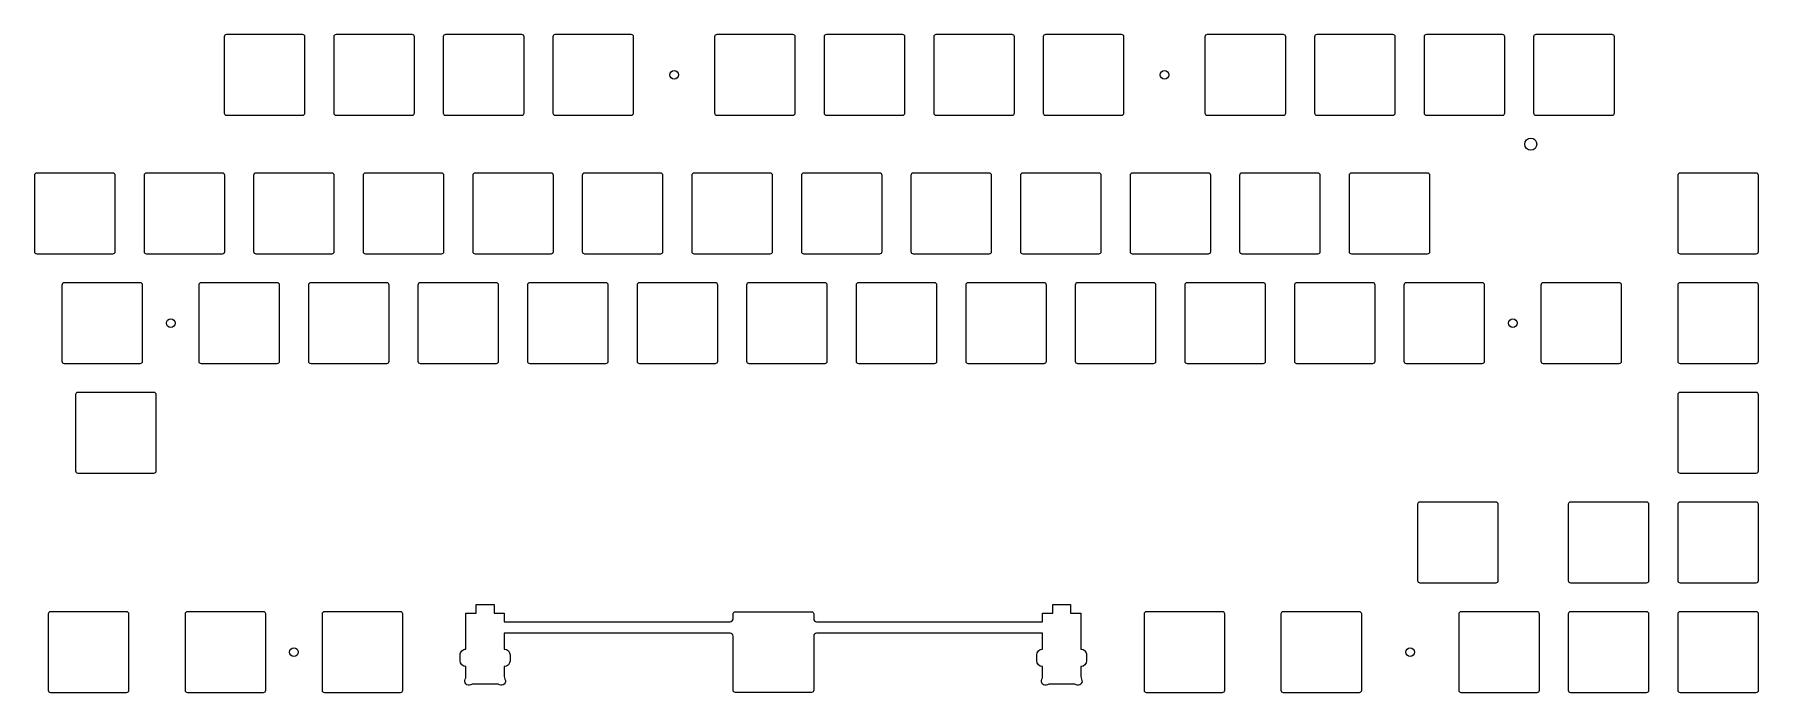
# Model space of a CAD drawing. Extents: x -33 to 266, y -286 to -172.
import ezdxf

# ---------------------------------------------------------------- set-up
doc = ezdxf.new("R2010")
doc.units = 0
doc.layers.get('0').update_dxf_attribs({"linetype": 'CONTINUOUS'})

msp = doc.modelspace()

# ---------------------------------------------------------------- linework, layer by layer
for points in [[(-0.326798, -185.869629, 0.414632), (0.073105, -186.269623), (13.273349, -186.269623, 0.414365), (13.673203, -185.869965), (13.673203, -172.669281, 0.414389), (13.2733, -172.269623), (0.073056, -172.269623, 0.414634), (-0.326797, -172.669647), (-0.326797, -185.869598)], [(18.673203, -185.869629, 0.414632), (19.073105, -186.269623), (32.27335, -186.269623, 0.414364), (32.673203, -185.869965), (32.673203, -172.669281, 0.41439), (32.2733, -172.269623), (19.073055, -172.269623, 0.414634), (18.673203, -172.669647), (18.673203, -185.869598)], [(37.673203, -185.869629, 0.414633), (38.073105, -186.269623), (51.27335, -186.269623, 0.414364), (51.673203, -185.869965), (51.673203, -172.669281, 0.41439), (51.2733, -172.269623), (38.073055, -172.269623, 0.414634), (37.673203, -172.669647), (37.673203, -185.869598)], [(56.673203, -185.869629, 0.414633), (57.073105, -186.269623), (70.273346, -186.269623, 0.414367), (70.673203, -185.869965), (70.673203, -172.669281, 0.414388), (70.2733, -172.269623), (57.073055, -172.269623, 0.414634), (56.673203, -172.669647), (56.673203, -185.869598)], [(84.722275, -185.869019, 0.414633), (85.122177, -186.269012), (98.322174, -186.269012, 0.414367), (98.722031, -185.869354), (98.722275, -172.669159, 0.414241), (98.322128, -172.269012), (85.122131, -172.269012, 0.414637), (84.722275, -172.669037), (84.722275, -185.868988)], [(103.722275, -185.869629, 0.414633), (104.122177, -186.269623), (117.322174, -186.269623, 0.414367), (117.722031, -185.869965), (117.722275, -172.669769, 0.414241), (117.322128, -172.269623), (104.122131, -172.269623, 0.414637), (103.722275, -172.669647), (103.722275, -185.869598)], [(122.722275, -185.869629, 0.414633), (123.122177, -186.269623), (136.322174, -186.269623, 0.414367), (136.722031, -185.869965), (136.722275, -172.669769, 0.414241), (136.322128, -172.269623), (123.122131, -172.269623, 0.414637), (122.722275, -172.669647), (122.722275, -185.869598)], [(141.722275, -185.869629, 0.414633), (142.122177, -186.269623), (155.322174, -186.269623, 0.414367), (155.722031, -185.869965), (155.722275, -172.669769, 0.414241), (155.322128, -172.269623), (142.122131, -172.269623, 0.414637), (141.722275, -172.669647), (141.722275, -185.869598)], [(169.772812, -185.869629, 0.414633), (170.172714, -186.269623), (183.372711, -186.269623, 0.414367), (183.772568, -185.869965), (183.772568, -172.669281, 0.414388), (183.372665, -172.269623), (170.172668, -172.269623, 0.414637), (169.772812, -172.669647), (169.772568, -185.869598)], [(188.772812, -185.869629, 0.414633), (189.172714, -186.269623), (202.372711, -186.269623, 0.414367), (202.772568, -185.869965), (202.772568, -172.669281, 0.414388), (202.372665, -172.269623), (189.172668, -172.269623, 0.414637), (188.772812, -172.669647), (188.772568, -185.869598)], [(207.772812, -185.869019, 0.414633), (208.172714, -186.269012), (221.372711, -186.269012, 0.414367), (221.772568, -185.869354), (221.772568, -172.668671, 0.414388), (221.372665, -172.269012), (208.172668, -172.269012, 0.414637), (207.772812, -172.669037), (207.772568, -185.868988)], [(226.772812, -185.869629, 0.414633), (227.172714, -186.269623), (240.372711, -186.269623, 0.414367), (240.772568, -185.869965), (240.772568, -172.669281, 0.414388), (240.372665, -172.269623), (227.172668, -172.269623, 0.414637), (226.772812, -172.669647), (226.772568, -185.869598)], [(-33.227676, -209.869629, 0.414633), (-32.827774, -210.269623), (-19.627529, -210.269623, 0.414364), (-19.227676, -209.869965), (-19.227676, -196.669281, 0.414389), (-19.627579, -196.269623), (-32.827824, -196.269623, 0.414634), (-33.227676, -196.669647), (-33.227676, -209.869598)], [(-14.227676, -209.869629, 0.414633), (-13.827774, -210.269623), (-0.62753, -210.269623, 0.414365), (-0.227676, -209.869965), (-0.227676, -196.669281, 0.414389), (-0.627579, -196.269623), (-13.827823, -196.269623, 0.414634), (-14.227676, -196.669647), (-14.227676, -209.869598)], [(4.772324, -209.869629, 0.414632), (5.172226, -210.269623), (18.372471, -210.269623, 0.414364), (18.772324, -209.869965), (18.772324, -196.669281, 0.414389), (18.372421, -196.269623), (5.172177, -196.269623, 0.414634), (4.772324, -196.669647), (4.772324, -209.869598)], [(23.772324, -209.869629, 0.414632), (24.172226, -210.269623), (37.372471, -210.269623, 0.414364), (37.772324, -209.869965), (37.772324, -196.669281, 0.41439), (37.372421, -196.269623), (24.172176, -196.269623, 0.414634), (23.772324, -196.669647), (23.772324, -209.869598)], [(42.772324, -209.869629, 0.414633), (43.172226, -210.269623), (56.372471, -210.269623, 0.414364), (56.772324, -209.869965), (56.772324, -196.669281, 0.41439), (56.372421, -196.269623), (43.172176, -196.269623, 0.414634), (42.772324, -196.669647), (42.772324, -209.869598)], [(61.772324, -209.869629, 0.414633), (62.172226, -210.269623), (75.372467, -210.269623, 0.414367), (75.772324, -209.869965), (75.772324, -196.669281, 0.414388), (75.372421, -196.269623), (62.172176, -196.269623, 0.414634), (61.772324, -196.669647), (61.772324, -209.869598)], [(80.772324, -209.869629, 0.414633), (81.172226, -210.269623), (94.372467, -210.269623, 0.414367), (94.772324, -209.869965), (94.772324, -196.669281, 0.414388), (94.372421, -196.269623), (81.17218, -196.269623, 0.414637), (80.772324, -196.669647), (80.772324, -209.869598)], [(99.772324, -209.869629, 0.414633), (100.172226, -210.269623), (113.372467, -210.269623, 0.414367), (113.772324, -209.869965), (113.772324, -196.669281, 0.414388), (113.372421, -196.269623), (100.17218, -196.269623, 0.414637), (99.772324, -196.669647), (99.772324, -209.869598)], [(118.772324, -209.869629, 0.414633), (119.172226, -210.269623), (132.372467, -210.269623, 0.414367), (132.772324, -209.869965), (132.772324, -196.669281, 0.414388), (132.372421, -196.269623), (119.17218, -196.269623, 0.414637), (118.772324, -196.669647), (118.772324, -209.869598)], [(137.772324, -209.869629, 0.414633), (138.172226, -210.269623), (151.372467, -210.269623, 0.414367), (151.772324, -209.869965), (151.772324, -196.669281, 0.414388), (151.372421, -196.269623), (138.17218, -196.269623, 0.414637), (137.772324, -196.669647), (137.772324, -209.869598)], [(156.772324, -209.869629, 0.414633), (157.172226, -210.269623), (170.372467, -210.269623, 0.414367), (170.772324, -209.869965), (170.772324, -196.669281, 0.414388), (170.372421, -196.269623), (157.17218, -196.269623, 0.414637), (156.772324, -196.669647), (156.772324, -209.869598)], [(175.772324, -209.869629, 0.414633), (176.172226, -210.269623), (189.372467, -210.269623, 0.414367), (189.772324, -209.869965), (189.772324, -196.669281, 0.414388), (189.372421, -196.269623), (176.17218, -196.269623, 0.414637), (175.772324, -196.669647), (175.772324, -209.869598)], [(194.772324, -209.869629, 0.414633), (195.172226, -210.269623), (208.372467, -210.269623, 0.414367), (208.772324, -209.869965), (208.772324, -196.669281, 0.414388), (208.372421, -196.269623), (195.17218, -196.269623, 0.414637), (194.772324, -196.669647), (194.772324, -209.869598)], [(251.762314, -209.869629, 0.414633), (252.162216, -210.269623), (265.362244, -210.269623, 0.414356), (265.762085, -209.869965), (265.762329, -196.669769, 0.414229), (265.362183, -196.269623), (252.16217, -196.269623, 0.414637), (251.762314, -196.669647), (251.762314, -209.869598)], [(-28.477676, -228.869629, 0.414632), (-28.077774, -229.269623), (-14.87753, -229.269623, 0.414365), (-14.477676, -228.869965), (-14.477676, -215.669281, 0.414389), (-14.877579, -215.269623), (-28.077824, -215.269623, 0.414634), (-28.477676, -215.669647), (-28.477676, -228.869598)], [(-4.727676, -228.869629, 0.414632), (-4.327774, -229.269623), (8.87247, -229.269623, 0.414365), (9.272324, -228.869965), (9.272324, -215.669281, 0.414389), (8.872421, -215.269623), (-4.327823, -215.269623, 0.414634), (-4.727676, -215.669647), (-4.727676, -228.869598)], [(14.272324, -228.869629, 0.414633), (14.672226, -229.269623), (27.872471, -229.269623, 0.414364), (28.272324, -228.869965), (28.272324, -215.669281, 0.414389), (27.872421, -215.269623), (14.672177, -215.269623, 0.414634), (14.272324, -215.669647), (14.272324, -228.869598)], [(33.272324, -228.869629, 0.414633), (33.672226, -229.269623), (46.872471, -229.269623, 0.414364), (47.272324, -228.869965), (47.272324, -215.669281, 0.41439), (46.872421, -215.269623), (33.672176, -215.269623, 0.414634), (33.272324, -215.669647), (33.272324, -228.869598)], [(52.272324, -228.869629, 0.414633), (52.672226, -229.269623), (65.872467, -229.269623, 0.414367), (66.272324, -228.869965), (66.272324, -215.669281, 0.414388), (65.872421, -215.269623), (52.672176, -215.269623, 0.414634), (52.272324, -215.669647), (52.272324, -228.869598)], [(71.272324, -228.869629, 0.414633), (71.672226, -229.269623), (84.872467, -229.269623, 0.414367), (85.272324, -228.869965), (85.272324, -215.669281, 0.414388), (84.872421, -215.269623), (71.67218, -215.269623, 0.414637), (71.272324, -215.669647), (71.272324, -228.869598)], [(90.272324, -228.869629, 0.414633), (90.672226, -229.269623), (103.872467, -229.269623, 0.414367), (104.272324, -228.869965), (104.272324, -215.669281, 0.414388), (103.872421, -215.269623), (90.67218, -215.269623, 0.414637), (90.272324, -215.669647), (90.272324, -228.869598)], [(109.272324, -228.869629, 0.414633), (109.672226, -229.269623), (122.872467, -229.269623, 0.414367), (123.272324, -228.869965), (123.272324, -215.669281, 0.414388), (122.872421, -215.269623), (109.67218, -215.269623, 0.414637), (109.272324, -215.669647), (109.272324, -228.869598)], [(128.272324, -228.869629, 0.414633), (128.672226, -229.269623), (141.872467, -229.269623, 0.414367), (142.272324, -228.869965), (142.272324, -215.669281, 0.414388), (141.872421, -215.269623), (128.67218, -215.269623, 0.414637), (128.272324, -215.669647), (128.272324, -228.869598)], [(147.272324, -228.869629, 0.414633), (147.672226, -229.269623), (160.872467, -229.269623, 0.414367), (161.272324, -228.869965), (161.272324, -215.669281, 0.414388), (160.872421, -215.269623), (147.67218, -215.269623, 0.414637), (147.272324, -215.669647), (147.272324, -228.869598)], [(166.272324, -228.869629, 0.414633), (166.672226, -229.269623), (179.872467, -229.269623, 0.414367), (180.272324, -228.869965), (180.272324, -215.669281, 0.414388), (179.872421, -215.269623), (166.67218, -215.269623, 0.414637), (166.272324, -215.669647), (166.272324, -228.869598)], [(185.272324, -228.869629, 0.414633), (185.672226, -229.269623), (198.872467, -229.269623, 0.414367), (199.272324, -228.869965), (199.272324, -215.669281, 0.414388), (198.872421, -215.269623), (185.67218, -215.269623, 0.414637), (185.272324, -215.669647), (185.272324, -228.869598)], [(204.272324, -228.869629, 0.414633), (204.672226, -229.269623), (217.872467, -229.269623, 0.414367), (218.272324, -228.869965), (218.272324, -215.669281, 0.414388), (217.872421, -215.269623), (204.67218, -215.269623, 0.414637), (204.272324, -215.669647), (204.272324, -228.869598)], [(228.022324, -228.869629, 0.414633), (228.422226, -229.269623), (241.622467, -229.269623, 0.414367), (242.022324, -228.869965), (242.022324, -215.669281, 0.414388), (241.622421, -215.269623), (228.42218, -215.269623, 0.414637), (228.022324, -215.669647), (228.022324, -228.869598)], [(251.762314, -228.869629, 0.414633), (252.162216, -229.269623), (265.362244, -229.269623, 0.414356), (265.762085, -228.869965), (265.762329, -215.669769, 0.414229), (265.362183, -215.269623), (252.16217, -215.269623, 0.414637), (251.762314, -215.669647), (251.762314, -228.869598)], [(-26.102676, -247.869629, 0.414632), (-25.702774, -248.269623), (-12.50253, -248.269623, 0.414365), (-12.102676, -247.869965), (-12.102676, -234.669281, 0.414389), (-12.502579, -234.269623), (-25.702824, -234.269623, 0.414634), (-26.102676, -234.669647), (-26.102676, -247.869598)], [(251.762314, -247.869629, 0.414633), (252.162216, -248.269623), (265.362244, -248.269623, 0.414356), (265.762085, -247.869965), (265.762329, -234.669769, 0.414229), (265.362183, -234.269623), (252.16217, -234.269623, 0.414637), (251.762314, -234.669647), (251.762314, -247.869598)], [(206.647324, -266.869629, 0.414595), (207.047226, -267.269623), (220.247467, -267.269623, 0.414397), (220.647324, -266.869965), (220.647324, -253.669281, 0.414388), (220.247421, -253.269623), (207.04718, -253.269623, 0.414637), (206.647324, -253.669647), (206.647324, -266.869598)], [(232.772324, -266.869629, 0.414595), (233.172226, -267.269623), (246.372467, -267.269623, 0.414397), (246.772324, -266.869965), (246.772324, -253.669281, 0.414388), (246.372421, -253.269623), (233.17218, -253.269623, 0.414637), (232.772324, -253.669647), (232.772324, -266.869598)], [(251.76207, -266.869629, 0.414595), (252.161972, -267.269623), (265.362, -267.269623, 0.414386), (265.761841, -266.869965), (265.762085, -253.669769, 0.414229), (265.361938, -253.269623), (252.161926, -253.269623, 0.414637), (251.76207, -253.669647), (251.76207, -266.869598)], [(141.597397, -274.000336), (141.597397, -273.700287), (141.597397, -272.520355), (143.372787, -272.520355), (143.372787, -271.020355), (146.472397, -271.020355), (146.472397, -272.520355), (148.247787, -272.520355), (148.247299, -278.747894), (148.246689, -278.770844, -0.414244), (149.246811, -279.770844), (149.246811, -280.77063, -0.414197), (148.247299, -281.770599), (148.246811, -283.48642, 0.124976), (148.368164, -283.963745, -0.746631), (147.409164, -284.922211, 0.124877), (146.932114, -284.801117), (142.913315, -284.801605, 0.125713), (142.434036, -284.92392, -0.748612), (141.474655, -283.964325, 0.12348), (141.597275, -283.492767), (141.597885, -281.770599, -0.414197), (140.597885, -280.770599), (140.597885, -279.770844, -0.414073), (141.597397, -278.770844), (141.597397, -277.895355), (141.597397, -276.000336), (141.297226, -276.000336), (102.422348, -276.000336, 0.414057), (101.922226, -276.500336), (101.922226, -285.87027, -0.414808), (101.522324, -286.270233), (88.322372, -286.270355, -0.414154), (87.922226, -285.870331), (87.922226, -276.500458, 0.414113), (87.422226, -276.000336), (48.547226, -276.000214), (48.247299, -276.000214), (48.247299, -277.895355), (48.247299, -278.770844, -0.414073), (49.246811, -279.770844), (49.246811, -280.77063, -0.414197), (48.247299, -281.770599), (48.248032, -283.484039, 0.127563), (48.370304, -283.962646, -0.748599), (47.410961, -284.922607, 0.125065), (46.931381, -284.80014), (42.912827, -284.800385, 0.125142), (42.43576, -284.921234, -0.746637), (41.477043, -283.962708, 0.125082), (41.597397, -283.485199), (41.597855, -281.770599, -0.414203), (40.597885, -280.770599), (40.597885, -279.770905, -0.414239), (41.597885, -278.770844), (41.597397, -278.747894), (41.597397, -272.520355), (43.372299, -272.520355), (43.372299, -271.020355), (46.472397, -271.020355), (46.472397, -272.520355), (48.247299, -272.520355), (48.247299, -273.700287), (48.247299, -274.000336), (48.547226, -274.000336), (87.422104, -274.000336, 0.414159), (87.922226, -273.500214), (87.92247, -272.670227, -0.414595), (88.322372, -272.270233), (101.522369, -272.270233, -0.414397), (101.922226, -272.670258), (101.922226, -273.500336, 0.414078), (102.422226, -274.000336), (141.297226, -274.000336), (141.597397, -274.000336)], [(-30.852676, -285.869629, 0.414594), (-30.452774, -286.269623), (-17.252529, -286.269623, 0.414395), (-16.852676, -285.869965), (-16.852676, -272.669281, 0.414389), (-17.252579, -272.269623), (-30.452824, -272.269623, 0.414596), (-30.852676, -272.669647), (-30.852676, -285.869598)], [(-7.102676, -285.869629, 0.414594), (-6.702774, -286.269623), (6.49747, -286.269623, 0.414395), (6.897324, -285.869965), (6.897324, -272.669281, 0.414389), (6.497421, -272.269623), (-6.702823, -272.269623, 0.414596), (-7.102676, -272.669647), (-7.102676, -285.869598)], [(16.647324, -285.869629, 0.414594), (17.047226, -286.269623), (30.247471, -286.269623, 0.414395), (30.647324, -285.869965), (30.647324, -272.669281, 0.414389), (30.247421, -272.269623), (17.047176, -272.269623, 0.414596), (16.647324, -272.669647), (16.647324, -285.869598)], [(159.197372, -285.869629, 0.414595), (159.597275, -286.269623), (172.797272, -286.269623, 0.414397), (173.197128, -285.869965), (173.197372, -272.669769, 0.414241), (172.797226, -272.269623), (159.597229, -272.269623, 0.414598), (159.197372, -272.669647), (159.197372, -285.869598)], [(182.947372, -285.869629, 0.414595), (183.347275, -286.269623), (196.547272, -286.269623, 0.414397), (196.947128, -285.869965), (196.947372, -272.669769, 0.414241), (196.547226, -272.269623), (183.347229, -272.269623, 0.414598), (182.947372, -272.669647), (182.947372, -285.869598)], [(213.772324, -285.869629, 0.414595), (214.172226, -286.269623), (227.372467, -286.269623, 0.414397), (227.772324, -285.869965), (227.772324, -272.669281, 0.414388), (227.372421, -272.269623), (214.17218, -272.269623, 0.414598), (213.772324, -272.669647), (213.772324, -285.869598)], [(232.772324, -285.869019, 0.414595), (233.172226, -286.269012), (246.372467, -286.269012, 0.414397), (246.772324, -285.869354), (246.772324, -272.668671, 0.414388), (246.372421, -272.269012), (233.17218, -272.269012, 0.414598), (232.772324, -272.669037), (232.772324, -285.868988)], [(251.772324, -285.869629, 0.414595), (252.172226, -286.269623), (265.372498, -286.269623, 0.414386), (265.772339, -285.869965), (265.772339, -272.669281, 0.414388), (265.372437, -272.269623), (252.17218, -272.269623, 0.414598), (251.772324, -272.669647), (251.772324, -285.869598)]]:
    msp.add_lwpolyline(points, format="xyb")
for centre, radius in [((77.697617, -179.269257), 0.75), ((162.746689, -179.269379), 0.75), ((226.267197, -191.270233), 1.050049), ((-9.602676, -222.269623), 0.75), ((223.147324, -222.269623), 0.75), ((11.772324, -279.269623), 0.75), ((205.359726, -279.269623), 0.75)]:
    msp.add_circle(centre, radius)

doc.saveas('drawing.dxf')
